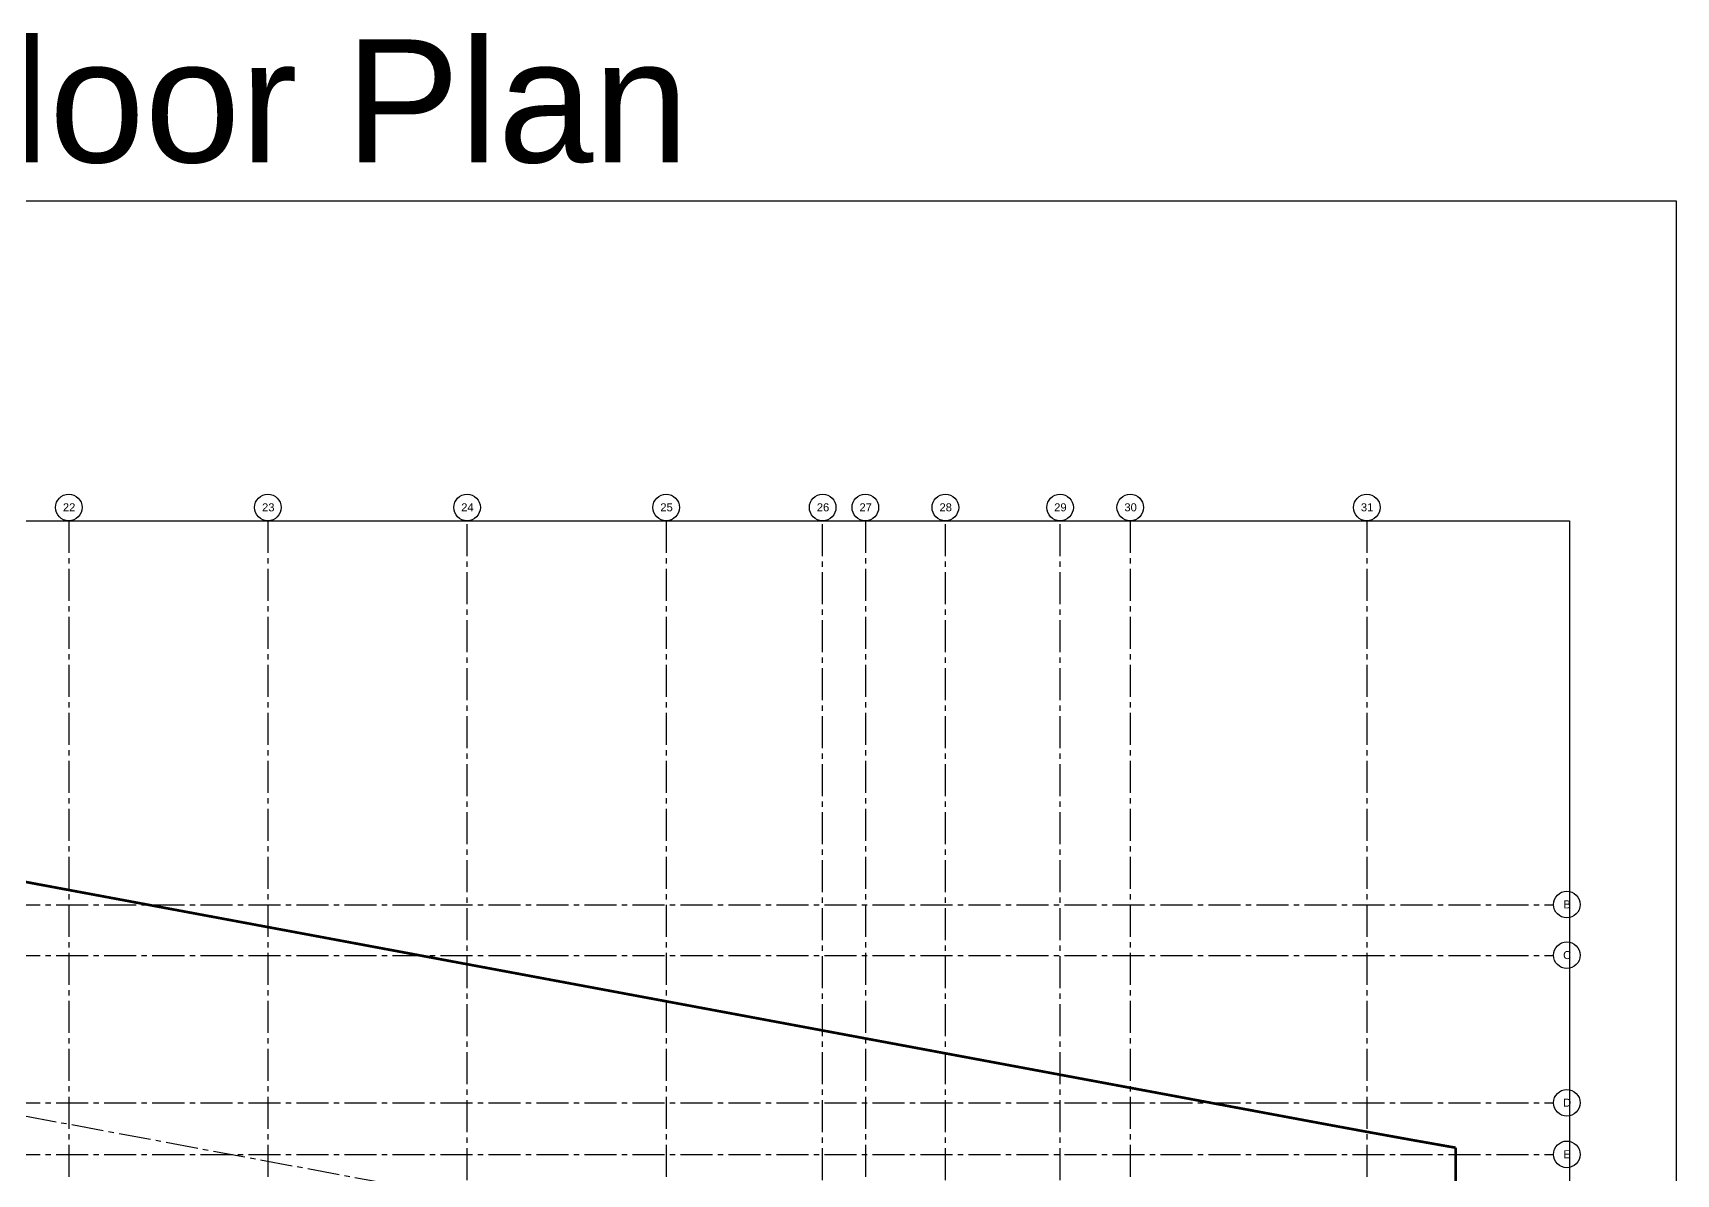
# Model space of a CAD drawing. Header units: inches. Extents: x 30000 to 34048, y 0 to 3165.
# Drawn here: x 32200 to 34048, y 1881 to 3165 of the extents above; entities that cross this region are included whole.
import ezdxf
from ezdxf.enums import TextEntityAlignment as Align

# ---------------------------------------------------------------- set-up
doc = ezdxf.new("R2010")
doc.units = ezdxf.units.IN
doc.header["$LTSCALE"] = 48
doc.header["$MEASUREMENT"] = 0
for name, pattern in [('CENTER2', [1.125, 0.75, -0.125, 0.125, -0.125]), ('HIDDEN', [0.375, 0.25, -0.125]), ('PHANTOM2', [1.25, 0.625, -0.125, 0.125, -0.125, 0.125, -0.125])]:
    doc.linetypes.add(name, pattern=pattern)
for name, color, linetype in [('_0_Objects', 8, 'Continuous'), ('A-Grid(3-32)', 8, 'CENTER2'), ('A-Site-Property', 8, 'PHANTOM2'), ('S-Grid-Iden', 8, 'Continuous')]:
    doc.layers.add(name, color=color, linetype=linetype)
doc.layers.add('A-ANNO-NPLT', color=8, linetype='Continuous', plot=False)
doc.styles.add('Arial_1', font='arial.ttf', dxfattribs={"height": 0.092206})
doc.styles.get("Standard").update_dxf_attribs({"font": 'arial.ttf'})

# ---------------------------------------------------------------- blocks, each defined once
blk = doc.blocks.new('Column Bubble')
blk.add_circle((-0.004, -0.002), 0.156)
blk.add_attdef('XX', text='', height=0.0938).set_placement((0, 0), align=Align.MIDDLE_CENTER)
blk = doc.blocks.new('5TH FLOOR - STRUCTURAL GRID')
at = {"layer": 'A-Grid(3-32)'}
for p, q in [((10224.5, -13426), (10224.5, -15409.8)), ((10448.5, -13426), (10448.5, -15409.8)), ((10672.5, -15409.8), (10672.5, -13426)), ((10896.5, -13426), (10896.5, -15409.8)), ((11072.5, -15409.8), (11072.5, -13426)), ((11120.5, -13426), (11120.5, -15409.8)), ((11210.5, -15409.8), (11210.5, -13426)), ((11339.5, -15409.8), (11339.5, -13426)), ((11418.5, -13426), (11418.5, -15409.8)), ((11684.5, -13426), (11684.5, -15409.8)), ((8104.5, -13709.5), (11912.5, -14419.2)), ((8104.5, -13857.8), (11894.5, -13857.8)), ((8104.5, -13914.8), (11894.5, -13914.8)), ((8104.5, -14080.8), (11894.5, -14080.8)), ((8104.5, -14138.8), (11894.5, -14138.8))]:
    blk.add_line(p, q, dxfattribs=at)
at = {"layer": 'S-Grid-Iden', "xscale": 96, "yscale": 96, "zscale": 96}
for p, values in [((10224.9, -13410.8), {'XX': '22'}), ((10448.9, -13410.8), {'XX': '23'}), ((10672.9, -13410.8), {'XX': '24'}), ((10896.9, -13410.8), {'XX': '25'}), ((11072.9, -13410.8), {'XX': '26'}), ((11120.9, -13410.8), {'XX': '27'}), ((11210.9, -13410.8), {'XX': '28'}), ((11339.9, -13410.8), {'XX': '29'}), ((11418.9, -13410.8), {'XX': '30'}), ((11684.9, -13410.8), {'XX': '31'}), ((11909.9, -13857.5), {'XX': 'B'}), ((11909.9, -13914.5), {'XX': 'C'}), ((11909.9, -14080.5), {'XX': 'D'}), ((11909.9, -14138.5), {'XX': 'E'})]:
    blk.add_blockref('Column Bubble', p, dxfattribs=at).add_auto_attribs(values)

msp = doc.modelspace()

# ---------------------------------------------------------------- linework, layer by layer
at = {"layer": 'A-ANNO-NPLT'}
for points in [[(30000, 0), (30000, 2976), (34048, 2976), (34048, 0)], [(30120, 360), (30120, 2616), (33928, 2616), (33928, 360)]]:
    msp.add_lwpolyline(points, close=True, dxfattribs=at)
at = {"layer": 'A-Site-Property', "const_width": 3}
msp.add_lwpolyline([(30860, 809.3, 0.000391), (30716, 809.1, 0.00127), (30248, 807.2), (30248, 1672.1), (30248, 2572), (33651.8, 1937.6, 0.002707), (33800, 1910.8), (33800, 809.3), (30860, 809.3)], format="xyb", dxfattribs=at)

# ---------------------------------------------------------------- block references
at = {"layer": '_0_Objects', "linetype": 'HIDDEN'}
msp.add_blockref('5TH FLOOR - STRUCTURAL GRID', (22015.5, 16042), dxfattribs=at)

# ---------------------------------------------------------------- texts
at = {"layer": 'A-ANNO-NPLT', "insert": (32024.9, 3087.4), "char_height": 138.301, "width": 3995.905, "attachment_point": 5, "style": 'Arial_1'}
msp.add_mtext('Fifth Level Floor Plan', dxfattribs=at)

doc.saveas('drawing.dxf')
